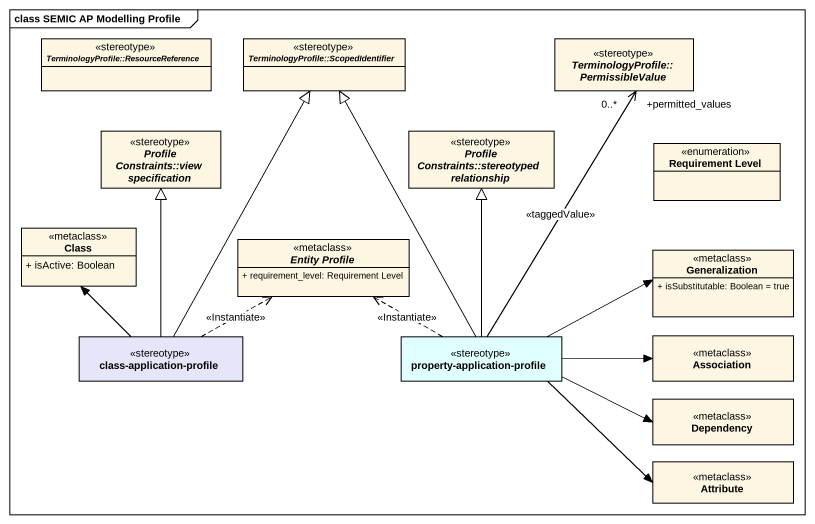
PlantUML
@startuml
mainframe class SEMIC AP Modelling Profile
hide circle
hide empty members
skinparam classAttributeIconSize 0
abstract class "TerminologyProfile::ResourceReference" as TerminologyProfile <<stereotype>>
abstract class "TerminologyProfile::ScopedIdentifier" as TerminologyProfile_2 <<stereotype>>
abstract class "TerminologyProfile::PermissibleValue" as TerminologyProfile_3 <<stereotype>>
abstract class "Profile Constraints::view specification" as Profile_Constraints_view <<stereotype>>
abstract class "Profile Constraints::stereotyped relationship" as Profile_Constraints <<stereotype>>
enum "Requirement Level" as Requirement_Level
class "Class" as Class_ <<metaclass>> {
  + isActive: Boolean
}
interface "Entity Profile" as Entity_Profile <<metaclass>> {
  + requirement_level: Requirement Level
}
class Generalization <<metaclass>> {
  + isSubstitutable: Boolean = true
}
class "class-application-profile" as class_application_profile <<stereotype>> #E6E6FA
class "property-application-profile" as property_application_profile <<stereotype>> #E0FFFF
class Association <<metaclass>>
class Dependency <<metaclass>>
class Attribute <<metaclass>>
class_application_profile -up-|> TerminologyProfile_2
class_application_profile -up-|> Profile_Constraints_view
class_application_profile -up-> Class_
class_application_profile .right.> Entity_Profile : <<Instantiate>>
property_application_profile -up-|> TerminologyProfile_2
property_application_profile -up-> "+permitted_values\n0..*" TerminologyProfile_3 : <<taggedValue>>
property_application_profile -up-|> Profile_Constraints
property_application_profile .left.> Entity_Profile : <<Instantiate>>
property_application_profile -right-> Generalization
property_application_profile -right-> Association
property_application_profile -right-> Dependency
property_application_profile -right-> Attribute
@enduml
